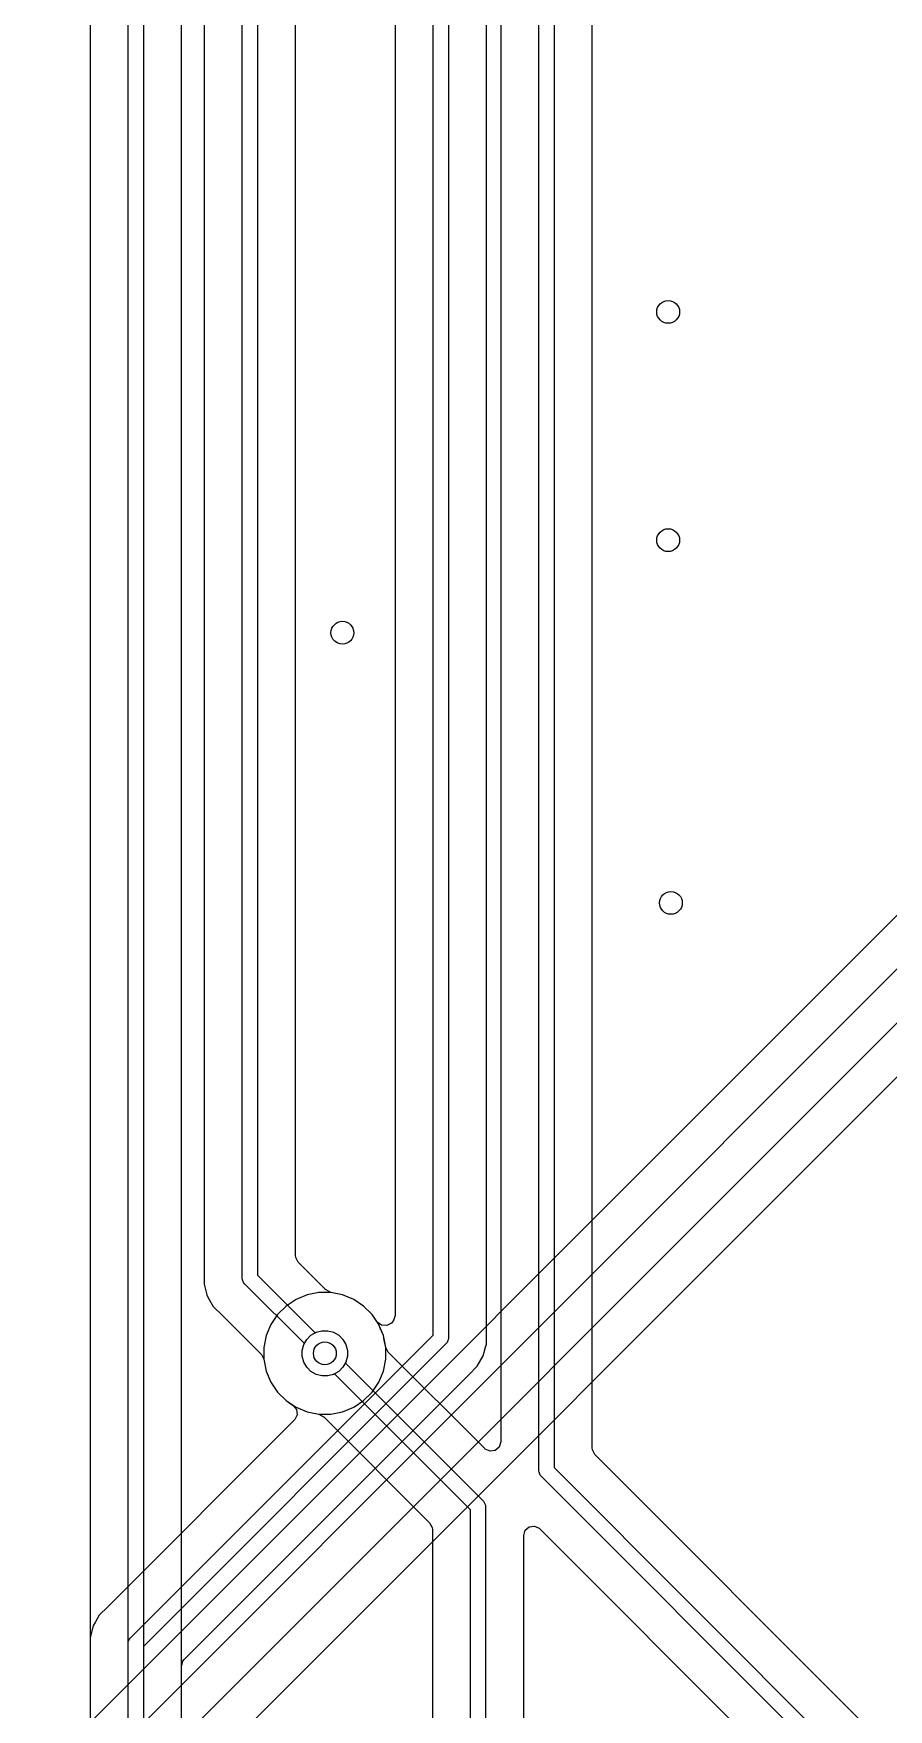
# Model space of a CAD drawing. Header units: inches. Extents: x 6.55 to 9.8, y -8.74 to -3.15.
# Drawn here: x 7.939 to 8.382, y -6.904 to -6.037 of the extents above; entities that cross this region are included whole.
import ezdxf

# ---------------------------------------------------------------- set-up
doc = ezdxf.new("R2010")
doc.units = ezdxf.units.IN
doc.header["$MEASUREMENT"] = 0
doc.layers.add('Edge.Cuts', color=254, linetype='CONTINUOUS', true_color=0xd0d2cd)

msp = doc.modelspace()

# ---------------------------------------------------------------- linework, layer by layer
at = {"layer": 'Edge.Cuts', "linetype": 'CONTINUOUS'}
for p, q in [((8.15394, -5.29878), (8.15394, -6.7122)), ((8.14606, -6.71057), (8.14606, -5.30041)), ((8.18108, -5.30501), (8.18108, -6.76586)), ((8.20079, -6.78078), (8.20079, -5.3015)), ((8.20866, -5.30313), (8.20866, -6.77915)), ((8.04724, -6.68118), (8.04724, -5.31235)), ((8.05512, -5.31071), (8.05512, -6.67955)), ((8.07482, -6.66937), (8.07482, -5.31422)), ((8.12636, -5.3106), (8.12636, -6.70039)), ((8.22837, -6.76897), (8.22837, -5.31332)), ((8.02754, -5.32253), (8.02754, -6.67777)), ((7.96848, -5.41761), (7.96848, -7.25196)), ((7.98819, -7.26215), (7.98819, -5.4141)), ((7.99606, -5.41573), (7.99606, -7.30315)), ((8.01577, -7.26067), (8.01577, -5.42592)), ((8.17364, -6.70909), (8.17364, -5.78938)), ((8.67141, -6.20806), (7.46951, -7.40997)), ((7.47624, -7.4311), (8.68932, -6.21802)), ((8.70324, -6.23194), (7.53346, -7.40171)), ((7.76143, -7.20162), (8.7132, -6.24985)), ((8.02754, -6.67777), (8.02754, -6.67777)), ((8.02754, -6.67777), (8.02754, -6.68429)), ((8.07493, -6.6704), (8.07482, -6.66937)), ((8.07625, -6.67282), (8.07493, -6.6704)), ((8.09058, -6.68714), (8.07625, -6.67282)), ((8.02754, -6.68429), (8.02754, -6.68429)), ((8.02754, -6.68429), (8.02754, -6.68429)), ((8.02754, -6.68429), (8.02899, -6.6897)), ((8.04732, -6.68195), (8.04724, -6.68118)), ((8.04791, -6.68337), (8.04732, -6.68195)), ((8.0484, -6.68396), (8.04791, -6.68337)), ((8.07939, -6.71496), (8.0484, -6.68396)), ((8.05512, -6.67955), (8.08496, -6.70939)), ((8.02899, -6.6897), (8.02915, -6.69031)), ((8.02915, -6.69031), (8.02915, -6.69031)), ((8.02915, -6.69031), (8.03017, -6.69207)), ((8.03017, -6.69207), (8.03017, -6.69207)), ((8.03017, -6.69207), (8.03226, -6.6957)), ((8.07507, -6.69207), (8.06991, -6.69552)), ((8.07507, -6.69207), (8.06991, -6.69552)), ((8.07507, -6.69207), (8.06991, -6.69552)), ((8.08081, -6.6897), (8.07507, -6.69207)), ((8.08081, -6.6897), (8.07507, -6.69207)), ((8.08081, -6.6897), (8.07507, -6.69207)), ((8.07507, -6.69207), (8.07507, -6.69207)), ((8.07507, -6.69207), (8.07507, -6.69207)), ((8.07507, -6.69207), (8.07507, -6.69207)), ((8.0869, -6.68848), (8.08081, -6.6897)), ((8.0869, -6.68848), (8.08081, -6.6897)), ((8.0869, -6.68848), (8.08081, -6.6897)), ((8.08081, -6.6897), (8.08081, -6.6897)), ((8.08081, -6.6897), (8.08081, -6.6897)), ((8.08081, -6.6897), (8.08081, -6.6897)), ((8.0931, -6.68848), (8.0869, -6.68848)), ((8.0869, -6.68848), (8.0869, -6.68848)), ((8.0931, -6.68848), (8.0869, -6.68848)), ((8.0869, -6.68848), (8.0869, -6.68848)), ((8.0931, -6.68848), (8.0869, -6.68848)), ((8.0869, -6.68848), (8.0869, -6.68848)), ((8.09064, -6.6872), (8.09058, -6.68714)), ((8.09308, -6.68848), (8.09064, -6.6872)), ((8.09919, -6.6897), (8.09308, -6.68848)), ((8.09919, -6.6897), (8.0931, -6.68848)), ((8.0931, -6.68848), (8.0931, -6.68848)), ((8.09919, -6.6897), (8.0931, -6.68848)), ((8.0931, -6.68848), (8.0931, -6.68848)), ((8.09919, -6.6897), (8.0931, -6.68848)), ((8.0931, -6.68848), (8.0931, -6.68848)), ((8.10493, -6.69207), (8.09919, -6.6897)), ((8.09919, -6.6897), (8.09919, -6.6897)), ((8.10493, -6.69207), (8.09919, -6.6897)), ((8.09919, -6.6897), (8.09919, -6.6897)), ((8.10493, -6.69207), (8.09919, -6.6897)), ((8.09919, -6.6897), (8.09919, -6.6897)), ((8.10493, -6.69207), (8.09919, -6.6897)), ((8.09919, -6.6897), (8.09919, -6.6897)), ((8.11009, -6.69552), (8.10493, -6.69207)), ((8.10493, -6.69207), (8.10493, -6.69207)), ((8.11009, -6.69552), (8.10493, -6.69207)), ((8.10493, -6.69207), (8.10493, -6.69207)), ((8.11009, -6.69552), (8.10493, -6.69207)), ((8.10493, -6.69207), (8.10493, -6.69207)), ((8.11009, -6.69552), (8.10493, -6.69207)), ((8.10493, -6.69207), (8.10493, -6.69207)), ((8.03226, -6.6957), (8.03226, -6.6957)), ((8.03226, -6.6957), (8.03694, -6.70038)), ((8.03694, -6.70038), (8.03694, -6.70038)), ((8.03694, -6.70038), (8.05714, -6.72058)), ((8.06552, -6.69991), (8.06207, -6.70507)), ((8.06552, -6.69991), (8.06207, -6.70507)), ((8.06552, -6.69991), (8.06207, -6.70507)), ((8.06991, -6.69552), (8.06552, -6.69991)), ((8.06991, -6.69552), (8.06552, -6.69991)), ((8.06991, -6.69552), (8.06552, -6.69991)), ((8.06552, -6.69991), (8.06552, -6.69991)), ((8.06552, -6.69991), (8.06552, -6.69991)), ((8.06552, -6.69991), (8.06552, -6.69991)), ((8.06991, -6.69552), (8.06991, -6.69552)), ((8.06991, -6.69552), (8.06991, -6.69552)), ((8.06991, -6.69552), (8.06991, -6.69552)), ((8.11448, -6.69991), (8.11009, -6.69552)), ((8.11009, -6.69552), (8.11009, -6.69552)), ((8.11448, -6.69991), (8.11009, -6.69552)), ((8.11009, -6.69552), (8.11009, -6.69552)), ((8.11448, -6.69991), (8.11009, -6.69552)), ((8.11009, -6.69552), (8.11009, -6.69552)), ((8.11448, -6.69991), (8.11009, -6.69552)), ((8.11009, -6.69552), (8.11009, -6.69552)), ((8.11694, -6.70358), (8.11448, -6.69991)), ((8.11448, -6.69991), (8.11448, -6.69991)), ((8.11793, -6.70507), (8.11448, -6.69991)), ((8.11448, -6.69991), (8.11448, -6.69991)), ((8.11793, -6.70507), (8.11448, -6.69991)), ((8.11448, -6.69991), (8.11448, -6.69991)), ((8.11793, -6.70507), (8.11448, -6.69991)), ((8.11448, -6.69991), (8.11448, -6.69991)), ((8.11709, -6.7038), (8.11694, -6.70358)), ((8.11929, -6.70545), (8.11709, -6.7038)), ((8.12558, -6.70303), (8.12493, -6.70384)), ((8.12636, -6.70039), (8.12558, -6.70303)), ((7.98934, -6.86729), (8.14606, -6.71057)), ((8.0597, -6.71081), (8.05848, -6.7169)), ((8.0597, -6.71081), (8.05848, -6.7169)), ((8.0597, -6.71081), (8.05848, -6.7169)), ((8.06207, -6.70507), (8.0597, -6.71081)), ((8.06207, -6.70507), (8.0597, -6.71081)), ((8.06207, -6.70507), (8.0597, -6.71081)), ((8.0597, -6.71081), (8.0597, -6.71081)), ((8.0597, -6.71081), (8.0597, -6.71081)), ((8.0597, -6.71081), (8.0597, -6.71081)), ((8.06207, -6.70507), (8.06207, -6.70507)), ((8.06207, -6.70507), (8.06207, -6.70507)), ((8.06207, -6.70507), (8.06207, -6.70507)), ((8.08063, -6.71281), (8.08281, -6.71063)), ((8.08063, -6.71281), (8.08281, -6.71063)), ((8.08063, -6.71281), (8.08281, -6.71063)), ((8.08281, -6.71063), (8.08548, -6.70909)), ((8.08281, -6.71063), (8.08548, -6.70909)), ((8.08281, -6.71063), (8.08548, -6.70909)), ((8.08496, -6.70939), (8.08548, -6.70909)), ((8.08548, -6.70909), (8.08846, -6.70829)), ((8.08548, -6.70909), (8.08846, -6.70829)), ((8.08548, -6.70909), (8.08846, -6.70829)), ((8.08548, -6.70909), (8.08846, -6.70829)), ((8.08846, -6.70829), (8.09154, -6.70829)), ((8.08846, -6.70829), (8.09154, -6.70829)), ((8.08846, -6.70829), (8.09154, -6.70829)), ((8.08846, -6.70829), (8.09154, -6.70829)), ((8.09154, -6.70829), (8.09452, -6.70909)), ((8.09154, -6.70829), (8.09452, -6.70909)), ((8.09154, -6.70829), (8.09452, -6.70909)), ((8.09154, -6.70829), (8.09452, -6.70909)), ((8.09452, -6.70909), (8.09719, -6.71063)), ((8.09452, -6.70909), (8.09719, -6.71063)), ((8.09452, -6.70909), (8.09719, -6.71063)), ((8.09452, -6.70909), (8.09719, -6.71063)), ((8.09719, -6.71063), (8.09937, -6.71281)), ((8.09719, -6.71063), (8.09937, -6.71281)), ((8.09719, -6.71063), (8.09937, -6.71281)), ((8.09719, -6.71063), (8.09937, -6.71281)), ((8.11869, -6.70691), (8.11793, -6.70507)), ((8.11793, -6.70507), (8.11793, -6.70507)), ((8.11869, -6.70691), (8.11793, -6.70507)), ((8.11793, -6.70507), (8.11793, -6.70507)), ((8.11997, -6.71), (8.11793, -6.70507)), ((8.11793, -6.70507), (8.11793, -6.70507)), ((8.1203, -6.71081), (8.11869, -6.70691)), ((8.1203, -6.71081), (8.11869, -6.70691)), ((8.12203, -6.70564), (8.11929, -6.70545)), ((8.1203, -6.71081), (8.11997, -6.71)), ((8.12081, -6.71333), (8.1203, -6.71081)), ((8.12081, -6.71333), (8.1203, -6.71081)), ((8.12079, -6.71326), (8.1203, -6.71081)), ((8.12445, -6.70432), (8.12203, -6.70564)), ((8.12493, -6.70384), (8.12445, -6.70432)), ((8.15394, -6.7122), (8.15386, -6.71297)), ((8.17364, -6.71532), (8.17364, -6.70909)), ((8.15278, -6.71499), (7.99606, -6.87171)), ((8.05714, -6.72058), (8.05846, -6.72299)), ((8.05848, -6.7169), (8.05848, -6.7231)), ((8.05848, -6.7169), (8.05848, -6.7231)), ((8.05848, -6.7169), (8.05848, -6.7231)), ((8.07829, -6.71846), (8.07909, -6.71548)), ((8.07829, -6.71846), (8.07909, -6.71548)), ((8.07829, -6.71846), (8.07909, -6.71548)), ((8.07829, -6.71846), (8.07909, -6.71548)), ((8.07829, -6.72154), (8.07829, -6.71846)), ((8.07829, -6.72154), (8.07829, -6.71846)), ((8.07829, -6.72154), (8.07829, -6.71846)), ((8.07829, -6.72154), (8.07829, -6.71846)), ((8.07909, -6.71548), (8.08063, -6.71281)), ((8.07909, -6.71548), (8.08063, -6.71281)), ((8.07909, -6.71548), (8.08063, -6.71281)), ((8.07909, -6.71548), (8.07939, -6.71496)), ((8.09937, -6.71281), (8.10091, -6.71548)), ((8.09937, -6.71281), (8.10091, -6.71548)), ((8.09937, -6.71281), (8.10091, -6.71548)), ((8.09937, -6.71281), (8.10091, -6.71548)), ((8.10091, -6.71548), (8.10171, -6.71846)), ((8.10091, -6.71548), (8.10171, -6.71846)), ((8.10091, -6.71548), (8.10171, -6.71846)), ((8.10091, -6.71548), (8.10171, -6.71846)), ((8.10171, -6.71846), (8.10171, -6.72154)), ((8.10171, -6.71846), (8.10171, -6.72154)), ((8.10171, -6.71846), (8.10171, -6.72154)), ((8.10171, -6.71846), (8.10171, -6.72154)), ((8.12152, -6.71692), (8.12079, -6.71326)), ((8.12152, -6.7169), (8.12081, -6.71333)), ((8.12152, -6.7169), (8.12081, -6.71333)), ((8.12152, -6.7231), (8.12152, -6.7169)), ((8.12152, -6.7169), (8.12152, -6.7169)), ((8.12152, -6.7169), (8.12152, -6.7169)), ((8.12152, -6.7231), (8.12152, -6.7169)), ((8.12152, -6.7169), (8.12152, -6.7169)), ((8.12152, -6.7169), (8.12152, -6.7169)), ((8.12154, -6.71701), (8.12152, -6.71692)), ((8.12286, -6.71942), (8.12154, -6.71701)), ((8.17275, -6.76931), (8.12286, -6.71942)), ((8.15327, -6.71439), (8.15278, -6.71499)), ((8.15371, -6.71333), (8.15327, -6.71439)), ((8.15386, -6.71297), (8.15371, -6.71333)), ((8.17203, -6.72133), (8.17322, -6.71689)), ((8.17322, -6.71689), (8.17364, -6.71532)), ((8.05846, -6.72299), (8.05848, -6.72308)), ((8.05848, -6.72308), (8.0597, -6.72919)), ((8.05848, -6.7231), (8.0597, -6.72919)), ((8.05848, -6.7231), (8.0597, -6.72919)), ((8.05848, -6.7231), (8.0597, -6.72919)), ((8.0597, -6.72919), (8.0597, -6.72919)), ((8.0597, -6.72919), (8.06207, -6.73493)), ((8.0597, -6.72919), (8.0597, -6.72919)), ((8.0597, -6.72919), (8.06207, -6.73493)), ((8.0597, -6.72919), (8.0597, -6.72919)), ((8.0597, -6.72919), (8.06207, -6.73493)), ((8.0597, -6.72919), (8.0597, -6.72919)), ((8.0597, -6.72919), (8.06207, -6.73493)), ((8.07909, -6.72452), (8.07829, -6.72154)), ((8.07909, -6.72452), (8.07829, -6.72154)), ((8.07909, -6.72452), (8.07829, -6.72154)), ((8.07909, -6.72452), (8.07829, -6.72154)), ((8.08063, -6.72719), (8.07909, -6.72452)), ((8.08063, -6.72719), (8.07909, -6.72452)), ((8.08063, -6.72719), (8.07909, -6.72452)), ((8.08063, -6.72719), (8.07909, -6.72452)), ((8.08281, -6.72937), (8.08063, -6.72719)), ((8.08281, -6.72937), (8.08063, -6.72719)), ((8.08281, -6.72937), (8.08063, -6.72719)), ((8.08281, -6.72937), (8.08063, -6.72719)), ((8.08548, -6.73091), (8.08281, -6.72937)), ((8.08548, -6.73091), (8.08281, -6.72937)), ((8.08548, -6.73091), (8.08281, -6.72937)), ((8.08548, -6.73091), (8.08281, -6.72937)), ((8.09719, -6.72937), (8.09452, -6.73091)), ((8.09719, -6.72937), (8.09452, -6.73091)), ((8.09719, -6.72937), (8.09452, -6.73091)), ((8.09937, -6.72719), (8.09719, -6.72937)), ((8.09937, -6.72719), (8.09719, -6.72937)), ((8.09937, -6.72719), (8.09719, -6.72937)), ((8.10091, -6.72452), (8.09937, -6.72719)), ((8.10091, -6.72452), (8.09937, -6.72719)), ((8.10091, -6.72452), (8.09937, -6.72719)), ((8.10091, -6.72452), (8.10061, -6.72504)), ((8.10061, -6.72504), (8.17208, -6.79651)), ((8.10171, -6.72154), (8.10091, -6.72452)), ((8.10171, -6.72154), (8.10091, -6.72452)), ((8.10171, -6.72154), (8.10091, -6.72452)), ((8.10171, -6.72154), (8.10091, -6.72452)), ((8.11793, -6.73493), (8.1203, -6.72919)), ((8.11793, -6.73493), (8.1203, -6.72919)), ((8.1203, -6.72919), (8.12152, -6.7231)), ((8.1203, -6.72919), (8.12152, -6.7231)), ((8.16452, -6.73112), (8.16892, -6.72672)), ((8.16892, -6.72672), (8.17203, -6.72133)), ((8.0172, -6.87844), (8.16411, -6.73152)), ((8.06207, -6.73493), (8.06207, -6.73493)), ((8.06207, -6.73493), (8.06552, -6.74009)), ((8.06207, -6.73493), (8.06207, -6.73493)), ((8.06207, -6.73493), (8.06552, -6.74009)), ((8.06207, -6.73493), (8.06207, -6.73493)), ((8.06207, -6.73493), (8.06552, -6.74009)), ((8.06207, -6.73493), (8.06207, -6.73493)), ((8.06207, -6.73493), (8.06552, -6.74009)), ((8.08846, -6.73171), (8.08548, -6.73091)), ((8.08846, -6.73171), (8.08548, -6.73091)), ((8.08846, -6.73171), (8.08548, -6.73091)), ((8.08846, -6.73171), (8.08548, -6.73091)), ((8.09154, -6.73171), (8.08846, -6.73171)), ((8.09154, -6.73171), (8.08846, -6.73171)), ((8.09154, -6.73171), (8.08846, -6.73171)), ((8.09154, -6.73171), (8.08846, -6.73171)), ((8.09452, -6.73091), (8.09154, -6.73171)), ((8.09452, -6.73091), (8.09154, -6.73171)), ((8.09452, -6.73091), (8.09154, -6.73171)), ((8.09452, -6.73091), (8.09154, -6.73171)), ((8.09504, -6.73061), (8.09452, -6.73091)), ((8.16535, -6.80092), (8.09504, -6.73061)), ((8.11448, -6.74009), (8.11793, -6.73493)), ((8.11448, -6.74009), (8.11793, -6.73493)), ((8.16411, -6.73152), (8.16452, -6.73112)), ((8.16411, -6.73152), (8.16411, -6.73152)), ((8.16452, -6.73112), (8.16452, -6.73112)), ((8.06552, -6.74009), (8.06552, -6.74009)), ((8.06552, -6.74009), (8.06991, -6.74448)), ((8.06552, -6.74009), (8.06552, -6.74009)), ((8.06552, -6.74009), (8.06991, -6.74448)), ((8.06552, -6.74009), (8.06552, -6.74009)), ((8.06552, -6.74009), (8.06991, -6.74448)), ((8.06552, -6.74009), (8.06552, -6.74009)), ((8.06552, -6.74009), (8.06991, -6.74448)), ((8.06991, -6.74448), (8.06991, -6.74448)), ((8.06991, -6.74448), (8.07358, -6.74694)), ((8.06991, -6.74448), (8.06991, -6.74448)), ((8.06991, -6.74448), (8.07507, -6.74793)), ((8.06991, -6.74448), (8.06991, -6.74448)), ((8.06991, -6.74448), (8.07507, -6.74793)), ((8.06991, -6.74448), (8.06991, -6.74448)), ((8.06991, -6.74448), (8.07507, -6.74793)), ((8.07358, -6.74694), (8.07535, -6.74905)), ((8.10493, -6.74793), (8.11009, -6.74448)), ((8.10493, -6.74793), (8.11009, -6.74448)), ((8.11009, -6.74448), (8.11448, -6.74009)), ((8.11009, -6.74448), (8.11448, -6.74009)), ((8.07432, -6.75445), (7.97761, -6.85116)), ((8.0745, -6.75426), (8.07432, -6.75445)), ((8.07569, -6.75178), (8.0745, -6.75426)), ((8.07507, -6.74793), (8.07507, -6.74793)), ((8.07507, -6.74793), (8.08081, -6.7503)), ((8.07507, -6.74793), (8.07507, -6.74793)), ((8.07507, -6.74793), (8.08081, -6.7503)), ((8.07507, -6.74793), (8.07507, -6.74793)), ((8.07507, -6.74793), (8.08081, -6.7503)), ((8.07535, -6.74905), (8.07569, -6.75178)), ((8.08081, -6.7503), (8.08081, -6.7503)), ((8.08081, -6.7503), (8.0869, -6.75152)), ((8.08081, -6.7503), (8.08081, -6.7503)), ((8.08081, -6.7503), (8.0869, -6.75152)), ((8.08081, -6.7503), (8.08081, -6.7503)), ((8.08081, -6.7503), (8.08335, -6.75081)), ((8.08335, -6.75081), (8.08692, -6.75152)), ((8.0869, -6.75152), (8.0869, -6.75152)), ((8.0869, -6.75152), (8.0869, -6.75152)), ((8.0869, -6.75152), (8.0931, -6.75152)), ((8.0869, -6.75152), (8.0869, -6.75152)), ((8.0869, -6.75152), (8.0869, -6.75152)), ((8.0869, -6.75152), (8.0931, -6.75152)), ((8.08692, -6.75152), (8.08936, -6.7528)), ((8.08936, -6.7528), (8.08942, -6.75286)), ((8.08942, -6.75286), (8.14422, -6.80765)), ((8.0931, -6.75152), (8.09919, -6.7503)), ((8.0931, -6.75152), (8.09919, -6.7503)), ((8.0931, -6.75152), (8.0931, -6.75152)), ((8.0931, -6.75152), (8.0931, -6.75152)), ((8.09919, -6.7503), (8.10493, -6.74793)), ((8.09919, -6.7503), (8.10493, -6.74793)), ((8.173, -6.76955), (8.17275, -6.76931)), ((8.17551, -6.77069), (8.173, -6.76955)), ((8.17823, -6.7703), (8.17551, -6.77069)), ((8.18031, -6.7685), (8.17823, -6.7703)), ((8.18108, -6.76586), (8.18031, -6.7685)), ((8.22848, -6.77001), (8.22837, -6.76897)), ((8.2298, -6.77242), (8.22848, -6.77001)), ((8.28085, -6.82347), (8.2298, -6.77242)), ((8.20086, -6.78155), (8.20079, -6.78078)), ((8.20145, -6.78297), (8.20086, -6.78155)), ((8.20866, -6.77915), (9.14137, -7.71186)), ((8.20194, -6.78357), (8.20145, -6.78297)), ((9.13465, -7.71627), (8.20194, -6.78357)), ((8.17208, -6.79651), (8.17256, -6.7971)), ((8.17256, -6.7971), (8.17315, -6.79852)), ((8.17315, -6.79852), (8.17323, -6.79929)), ((8.14422, -6.80765), (8.14554, -6.81007)), ((8.16535, -6.93775), (8.16535, -6.80092)), ((8.17323, -6.79929), (8.17323, -6.93775)), ((8.14554, -6.81007), (8.14565, -6.81111)), ((8.14565, -6.81111), (8.14565, -6.92599)), ((8.19293, -6.81421), (8.19371, -6.81157)), ((8.19293, -6.92599), (8.19293, -6.81421)), ((8.19371, -6.81157), (8.19579, -6.80977)), ((8.19579, -6.80977), (8.19851, -6.80938)), ((8.19851, -6.80938), (8.20101, -6.81052)), ((8.20101, -6.81052), (8.20127, -6.81076)), ((8.20127, -6.81076), (8.90106, -7.51056)), ((8.32022, -6.86284), (8.28085, -6.82347)), ((7.97761, -6.85116), (7.97321, -6.85556)), ((7.97123, -6.85898), (7.9701, -6.86095)), ((7.97321, -6.85556), (7.97123, -6.85898)), ((7.97123, -6.85898), (7.97123, -6.85898)), ((7.97321, -6.85556), (7.97321, -6.85556)), ((7.9701, -6.86095), (7.96848, -6.86697)), ((7.96848, -6.86697), (7.96848, -6.86697)), ((7.96848, -6.86697), (7.96848, -6.87358)), ((7.9701, -6.86095), (7.9701, -6.86095)), ((7.9701, -6.86095), (7.9701, -6.86095)), ((7.98826, -6.86931), (7.98885, -6.86789)), ((7.98885, -6.86789), (7.98934, -6.86729)), ((9.1575, -7.70013), (8.32022, -6.86284)), ((7.96848, -6.87358), (7.96848, -6.87359)), ((7.96848, -6.87359), (7.96848, -7.44608)), ((7.98819, -6.87008), (7.98826, -6.86931)), ((7.98819, -7.5475), (7.98819, -6.87008)), ((7.99606, -6.87171), (7.99606, -7.54913)), ((8.01577, -6.88189), (8.01654, -6.87925)), ((8.01577, -7.44558), (8.01577, -6.88189)), ((8.01654, -6.87925), (8.0172, -6.87844))]:
    msp.add_line(p, q, dxfattribs=at)
at = {"layer": 'Edge.Cuts'}
for centre in [(8.26772, -6.1811), (8.26772, -6.1811), (8.26772, -6.1811), (8.26772, -6.1811), (8.26772, -6.29921), (8.26772, -6.29921), (8.26772, -6.29921), (8.26772, -6.29921), (8.09909, -6.34712), (8.09909, -6.34712), (8.09909, -6.34712), (8.09909, -6.34712), (8.26913, -6.48691), (8.26913, -6.48691), (8.26913, -6.48691), (8.26913, -6.48691), (8.09, -6.72), (8.09, -6.72), (8.09, -6.72), (8.09, -6.72)]:
    msp.add_circle(centre, 0.00591, dxfattribs=at)

doc.saveas('drawing.dxf')
